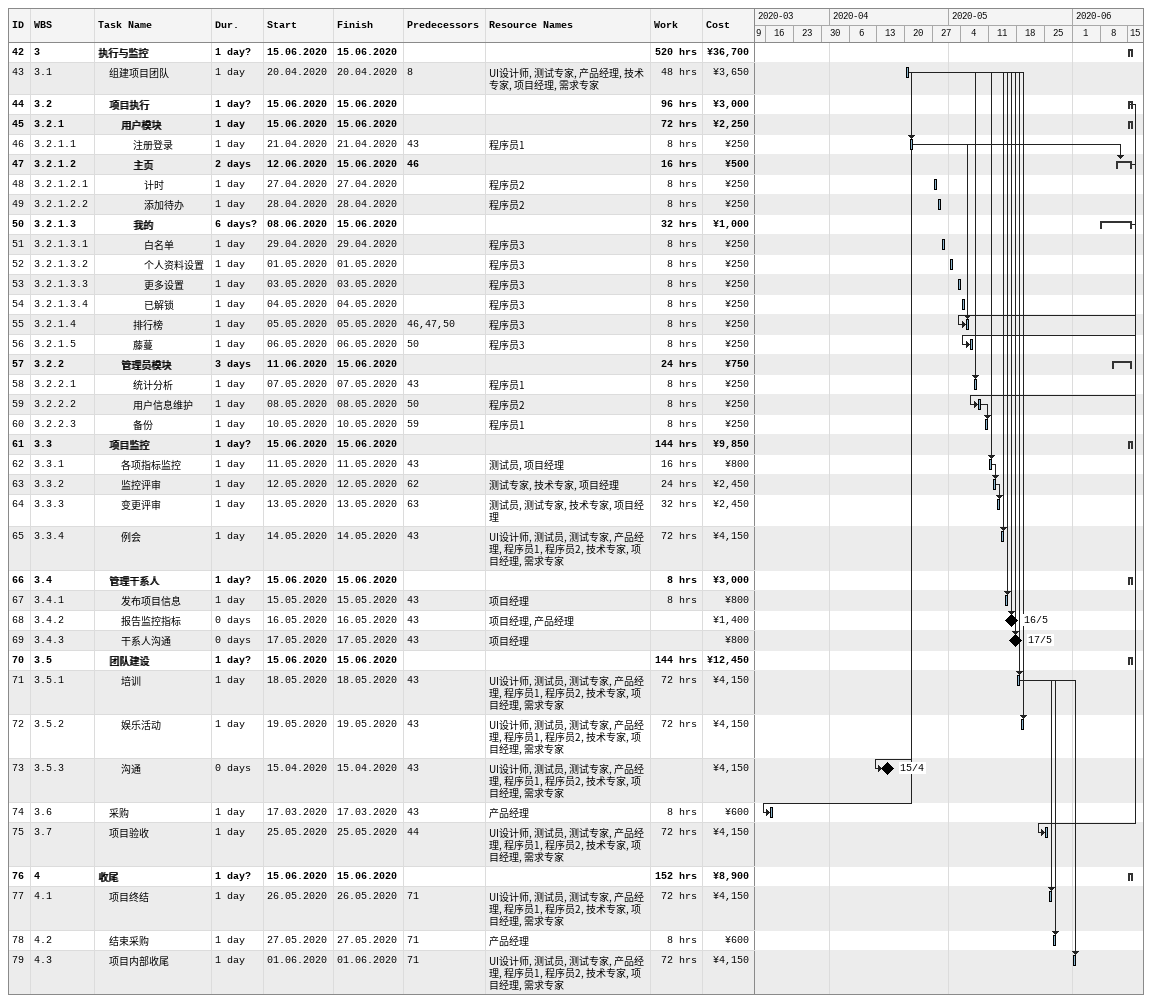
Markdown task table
| ID | WBS | Task | Duration | Start | Finish | Predecessors | Resources | Work (h) | Cost (¥) |
|---|---|---|---|---|---|---|---|---|---|
| 42 | 3 | **执行与监控** | 1d? | 2020-06-15 | 2020-06-15 |  |  | 520 | 36700 |
| 43 | 3.1 | 组建项目团队 | 1d | 2020-04-20 | 2020-04-20 | 8 | UI设计师, 测试专家, 产品经理, 技术专家, 项目经理, 需求专家 | 48 | 3650 |
| 44 | 3.2 | **项目执行** | 1d? | 2020-06-15 | 2020-06-15 |  |  | 96 | 3000 |
| 45 | 3.2.1 | **用户模块** | 1d | 2020-06-15 | 2020-06-15 |  |  | 72 | 2250 |
| 46 | 3.2.1.1 | 注册登录 | 1d | 2020-04-21 | 2020-04-21 | 43 | 程序员1 | 8 | 250 |
| 47 | 3.2.1.2 | **主页** | 2d | 2020-06-12 | 2020-06-15 | 46 |  | 16 | 500 |
| 48 | 3.2.1.2.1 | 计时 | 1d | 2020-04-27 | 2020-04-27 |  | 程序员2 | 8 | 250 |
| 49 | 3.2.1.2.2 | 添加待办 | 1d | 2020-04-28 | 2020-04-28 |  | 程序员2 | 8 | 250 |
| 50 | 3.2.1.3 | **我的** | 6d? | 2020-06-08 | 2020-06-15 |  |  | 32 | 1000 |
| 51 | 3.2.1.3.1 | 白名单 | 1d | 2020-04-29 | 2020-04-29 |  | 程序员3 | 8 | 250 |
| 52 | 3.2.1.3.2 | 个人资料设置 | 1d | 2020-05-01 | 2020-05-01 |  | 程序员3 | 8 | 250 |
| 53 | 3.2.1.3.3 | 更多设置 | 1d | 2020-05-03 | 2020-05-03 |  | 程序员3 | 8 | 250 |
| 54 | 3.2.1.3.4 | 已解锁 | 1d | 2020-05-04 | 2020-05-04 |  | 程序员3 | 8 | 250 |
| 55 | 3.2.1.4 | 排行榜 | 1d | 2020-05-05 | 2020-05-05 | 46, 47, 50 | 程序员3 | 8 | 250 |
| 56 | 3.2.1.5 | 藤蔓 | 1d | 2020-05-06 | 2020-05-06 | 50 | 程序员3 | 8 | 250 |
| 57 | 3.2.2 | **管理员模块** | 3d | 2020-06-11 | 2020-06-15 |  |  | 24 | 750 |
| 58 | 3.2.2.1 | 统计分析 | 1d | 2020-05-07 | 2020-05-07 | 43 | 程序员1 | 8 | 250 |
| 59 | 3.2.2.2 | 用户信息维护 | 1d | 2020-05-08 | 2020-05-08 | 50 | 程序员2 | 8 | 250 |
| 60 | 3.2.2.3 | 备份 | 1d | 2020-05-10 | 2020-05-10 | 59 | 程序员1 | 8 | 250 |
| 61 | 3.3 | **项目监控** | 1d? | 2020-06-15 | 2020-06-15 |  |  | 144 | 9850 |
| 62 | 3.3.1 | 各项指标监控 | 1d | 2020-05-11 | 2020-05-11 | 43 | 测试员, 项目经理 | 16 | 800 |
| 63 | 3.3.2 | 监控评审 | 1d | 2020-05-12 | 2020-05-12 | 62 | 测试专家, 技术专家, 项目经理 | 24 | 2450 |
| 64 | 3.3.3 | 变更评审 | 1d | 2020-05-13 | 2020-05-13 | 63 | 测试员, 测试专家, 技术专家, 项目经理 | 32 | 2450 |
| 65 | 3.3.4 | 例会 | 1d | 2020-05-14 | 2020-05-14 | 43 | UI设计师, 测试员, 测试专家, 产品经理, 程序员1, 程序员2, 技术专家, 项目经理, 需求专家 | 72 | 4150 |
| 66 | 3.4 | **管理干系人** | 1d? | 2020-06-15 | 2020-06-15 |  |  | 8 | 3000 |
| 67 | 3.4.1 | 发布项目信息 | 1d | 2020-05-15 | 2020-05-15 | 43 | 项目经理 | 8 | 800 |
| 68 | 3.4.2 | 报告监控指标 | 0d | 2020-05-16 | 2020-05-16 | 43 | 项目经理, 产品经理 |  | 1400 |
| 69 | 3.4.3 | 干系人沟通 | 0d | 2020-05-17 | 2020-05-17 | 43 | 项目经理 |  | 800 |
| 70 | 3.5 | **团队建设** | 1d? | 2020-06-15 | 2020-06-15 |  |  | 144 | 12450 |
| 71 | 3.5.1 | 培训 | 1d | 2020-05-18 | 2020-05-18 | 43 | UI设计师, 测试员, 测试专家, 产品经理, 程序员1, 程序员2, 技术专家, 项目经理, 需求专家 | 72 | 4150 |
| 72 | 3.5.2 | 娱乐活动 | 1d | 2020-05-19 | 2020-05-19 | 43 | UI设计师, 测试员, 测试专家, 产品经理, 程序员1, 程序员2, 技术专家, 项目经理, 需求专家 | 72 | 4150 |
| 73 | 3.5.3 | 沟通 | 0d | 2020-04-15 | 2020-04-15 | 43 | UI设计师, 测试员, 测试专家, 产品经理, 程序员1, 程序员2, 技术专家, 项目经理, 需求专家 |  | 4150 |
| 74 | 3.6 | 采购 | 1d | 2020-03-17 | 2020-03-17 | 43 | 产品经理 | 8 | 600 |
| 75 | 3.7 | 项目验收 | 1d | 2020-05-25 | 2020-05-25 | 44 | UI设计师, 测试员, 测试专家, 产品经理, 程序员1, 程序员2, 技术专家, 项目经理, 需求专家 | 72 | 4150 |
| 76 | 4 | **收尾** | 1d? | 2020-06-15 | 2020-06-15 |  |  | 152 | 8900 |
| 77 | 4.1 | 项目终结 | 1d | 2020-05-26 | 2020-05-26 | 71 | UI设计师, 测试员, 测试专家, 产品经理, 程序员1, 程序员2, 技术专家, 项目经理, 需求专家 | 72 | 4150 |
| 78 | 4.2 | 结束采购 | 1d | 2020-05-27 | 2020-05-27 | 71 | 产品经理 | 8 | 600 |
| 79 | 4.3 | 项目内部收尾 | 1d | 2020-06-01 | 2020-06-01 | 71 | UI设计师, 测试员, 测试专家, 产品经理, 程序员1, 程序员2, 技术专家, 项目经理, 需求专家 | 72 | 4150 |
